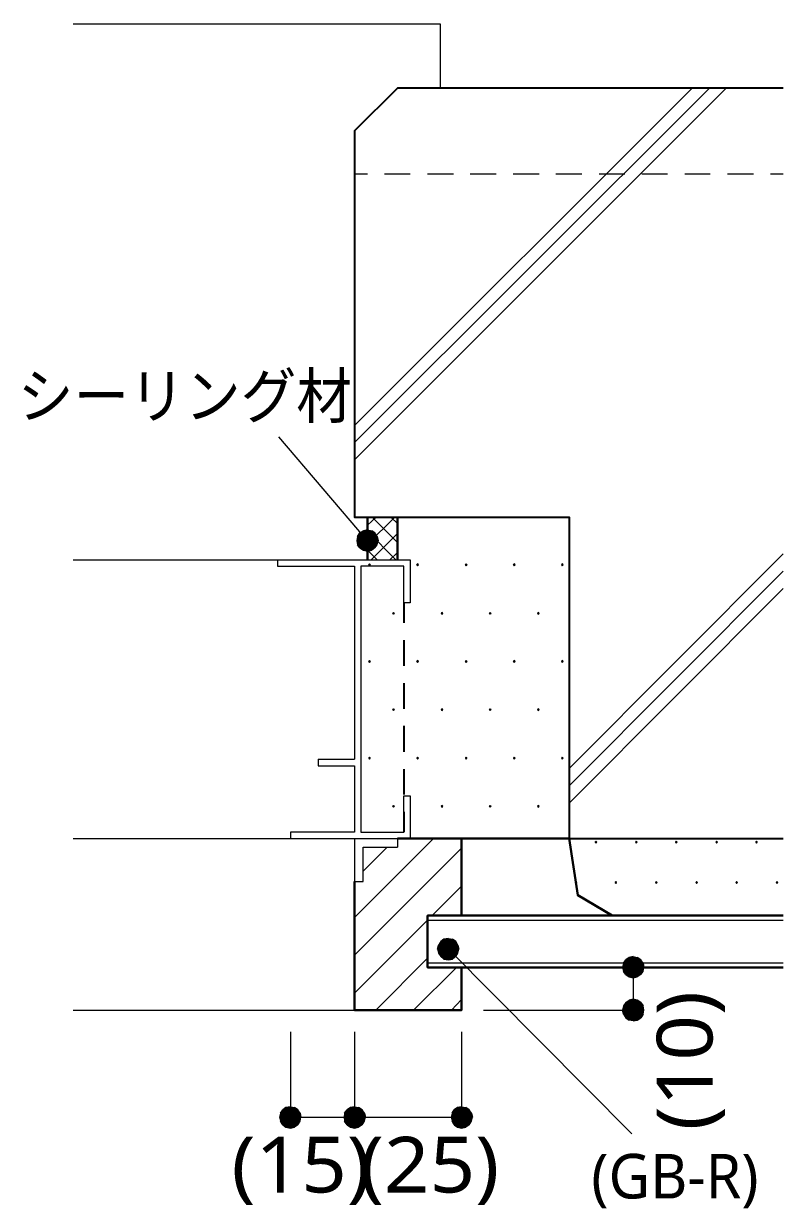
# Model space of a CAD drawing. Header units: millimetres. Extents: x 0 to 420, y 0 to 297.
# Drawn here: x 244.7 to 280.1, y 74.8 to 130 of the extents above; entities that cross this region are included whole.
import ezdxf
from ezdxf.enums import TextEntityAlignment as Align

# ---------------------------------------------------------------- set-up
doc = ezdxf.new("R2010")
doc.units = ezdxf.units.MM
doc.styles.add('kst32b', font='NotoSansJP-Variable.ttf')

msp = doc.modelspace()

# ---------------------------------------------------------------- hatches: boundary and pattern name
h = msp.add_hatch(color=7)
h.paths.add_polyline_path([(260.519, 106.384), (260.35, 106.278), (260.71, 105.918), (260.519, 106.384)])
h.paths.add_polyline_path([(260.35, 106.278), (260.71, 105.918), (260.244, 106.109), (260.35, 106.278)])
h.paths.add_polyline_path([(260.71, 105.918), (260.244, 106.109), (260.202, 105.918), (260.71, 105.918)])
h = msp.add_hatch(color=7)
h.paths.add_polyline_path([(261.048, 106.278), (260.9, 106.384), (260.71, 105.918), (261.048, 106.278)])
h.paths.add_polyline_path([(260.9, 106.384), (260.71, 105.918), (260.71, 106.426), (260.9, 106.384)])
h.paths.add_polyline_path([(260.71, 105.918), (260.71, 106.426), (260.519, 106.384), (260.71, 105.918)])
h = msp.add_hatch(color=7)
h.paths.add_polyline_path([(261.154, 105.727), (261.197, 105.918), (260.71, 105.918), (261.154, 105.727)])
h.paths.add_polyline_path([(261.197, 105.918), (260.71, 105.918), (261.154, 106.109), (261.197, 105.918)])
h.paths.add_polyline_path([(260.71, 105.918), (261.154, 106.109), (261.048, 106.278), (260.71, 105.918)])
h = msp.add_hatch(color=7)
h.paths.add_polyline_path([(260.202, 105.918), (260.244, 105.727), (260.71, 105.918), (260.202, 105.918)])
h.paths.add_polyline_path([(260.244, 105.727), (260.71, 105.918), (260.35, 105.579), (260.244, 105.727)])
h.paths.add_polyline_path([(260.71, 105.918), (260.35, 105.579), (260.519, 105.473), (260.71, 105.918)])
for points in [[(260.519, 105.473), (260.71, 105.431), (260.71, 105.918), (260.519, 105.473)], [(260.795, 104.838), (260.773, 104.817), (260.752, 104.796), (260.773, 104.775), (260.795, 104.754), (260.816, 104.775), (260.837, 104.796), (260.816, 104.817), (260.795, 104.838)], [(263.038, 104.838), (263.017, 104.817), (262.996, 104.796), (263.017, 104.775), (263.038, 104.754), (263.059, 104.775), (263.08, 104.796), (263.059, 104.817), (263.038, 104.838)], [(265.303, 104.838), (265.282, 104.817), (265.261, 104.796), (265.282, 104.775), (265.303, 104.754), (265.324, 104.775), (265.345, 104.796), (265.324, 104.817), (265.303, 104.838)], [(267.547, 104.838), (267.525, 104.817), (267.504, 104.796), (267.525, 104.775), (267.547, 104.754), (267.568, 104.775), (267.589, 104.796), (267.568, 104.817), (267.547, 104.838)], [(269.79, 104.838), (269.769, 104.817), (269.748, 104.796), (269.769, 104.775), (269.79, 104.754), (269.812, 104.775), (269.833, 104.796), (269.812, 104.817), (269.79, 104.838)], [(261.916, 102.574), (261.895, 102.552), (261.874, 102.531), (261.895, 102.51), (261.916, 102.489), (261.938, 102.51), (261.959, 102.531), (261.938, 102.552), (261.916, 102.574)], [(264.181, 102.574), (264.16, 102.552), (264.139, 102.531), (264.16, 102.51), (264.181, 102.489), (264.202, 102.51), (264.223, 102.531), (264.202, 102.552), (264.181, 102.574)], [(266.425, 102.574), (266.404, 102.552), (266.382, 102.531), (266.404, 102.51), (266.425, 102.489), (266.446, 102.51), (266.467, 102.531), (266.446, 102.552), (266.425, 102.574)], [(268.669, 102.574), (268.647, 102.552), (268.626, 102.531), (268.647, 102.51), (268.669, 102.489), (268.69, 102.51), (268.711, 102.531), (268.69, 102.552), (268.669, 102.574)], [(260.795, 100.33), (260.773, 100.309), (260.752, 100.288), (260.773, 100.266), (260.795, 100.245), (260.816, 100.266), (260.837, 100.288), (260.816, 100.309), (260.795, 100.33)], [(263.038, 100.33), (263.017, 100.309), (262.996, 100.288), (263.017, 100.266), (263.038, 100.245), (263.059, 100.266), (263.08, 100.288), (263.059, 100.309), (263.038, 100.33)], [(265.303, 100.33), (265.282, 100.309), (265.261, 100.288), (265.282, 100.266), (265.303, 100.245), (265.324, 100.266), (265.345, 100.288), (265.324, 100.309), (265.303, 100.33)], [(267.547, 100.33), (267.525, 100.309), (267.504, 100.288), (267.525, 100.266), (267.547, 100.245), (267.568, 100.266), (267.589, 100.288), (267.568, 100.309), (267.547, 100.33)], [(269.79, 100.33), (269.769, 100.309), (269.748, 100.288), (269.769, 100.266), (269.79, 100.245), (269.812, 100.266), (269.833, 100.288), (269.812, 100.309), (269.79, 100.33)], [(261.916, 98.086), (261.895, 98.065), (261.874, 98.044), (261.895, 98.023), (261.916, 98.002), (261.938, 98.023), (261.959, 98.044), (261.938, 98.065), (261.916, 98.086)], [(264.181, 98.086), (264.16, 98.065), (264.139, 98.044), (264.16, 98.023), (264.181, 98.002), (264.202, 98.023), (264.223, 98.044), (264.202, 98.065), (264.181, 98.086)], [(266.425, 98.086), (266.404, 98.065), (266.382, 98.044), (266.404, 98.023), (266.425, 98.002), (266.446, 98.023), (266.467, 98.044), (266.446, 98.065), (266.425, 98.086)], [(268.669, 98.086), (268.647, 98.065), (268.626, 98.044), (268.647, 98.023), (268.669, 98.002), (268.69, 98.023), (268.711, 98.044), (268.69, 98.065), (268.669, 98.086)], [(260.795, 95.821), (260.773, 95.8), (260.752, 95.779), (260.773, 95.758), (260.795, 95.737), (260.816, 95.758), (260.837, 95.779), (260.816, 95.8), (260.795, 95.821)], [(263.038, 95.821), (263.017, 95.8), (262.996, 95.779), (263.017, 95.758), (263.038, 95.737), (263.059, 95.758), (263.08, 95.779), (263.059, 95.8), (263.038, 95.821)], [(265.303, 95.821), (265.282, 95.8), (265.261, 95.779), (265.282, 95.758), (265.303, 95.737), (265.324, 95.758), (265.345, 95.779), (265.324, 95.8), (265.303, 95.821)], [(267.547, 95.821), (267.525, 95.8), (267.504, 95.779), (267.525, 95.758), (267.547, 95.737), (267.568, 95.758), (267.589, 95.779), (267.568, 95.8), (267.547, 95.821)], [(269.79, 95.821), (269.769, 95.8), (269.748, 95.779), (269.769, 95.758), (269.79, 95.737), (269.812, 95.758), (269.833, 95.779), (269.812, 95.8), (269.79, 95.821)], [(261.916, 93.578), (261.895, 93.557), (261.874, 93.536), (261.895, 93.514), (261.916, 93.493), (261.938, 93.514), (261.959, 93.536), (261.938, 93.557), (261.916, 93.578)], [(264.181, 93.578), (264.16, 93.557), (264.139, 93.536), (264.16, 93.514), (264.181, 93.493), (264.202, 93.514), (264.223, 93.536), (264.202, 93.557), (264.181, 93.578)], [(266.425, 93.578), (266.404, 93.557), (266.382, 93.536), (266.404, 93.514), (266.425, 93.493), (266.446, 93.514), (266.467, 93.536), (266.446, 93.557), (266.425, 93.578)], [(268.669, 93.578), (268.647, 93.557), (268.626, 93.536), (268.647, 93.514), (268.669, 93.493), (268.69, 93.514), (268.711, 93.536), (268.69, 93.557), (268.669, 93.578)], [(271.357, 91.906), (271.336, 91.884), (271.314, 91.863), (271.336, 91.842), (271.357, 91.821), (271.378, 91.842), (271.399, 91.863), (271.378, 91.884), (271.357, 91.906)], [(273.241, 91.906), (273.219, 91.884), (273.198, 91.863), (273.219, 91.842), (273.241, 91.821), (273.262, 91.842), (273.283, 91.863), (273.262, 91.884), (273.241, 91.906)], [(275.103, 91.906), (275.082, 91.884), (275.061, 91.863), (275.082, 91.842), (275.103, 91.821), (275.124, 91.842), (275.146, 91.863), (275.124, 91.884), (275.103, 91.906)], [(276.987, 91.906), (276.966, 91.884), (276.945, 91.863), (276.966, 91.842), (276.987, 91.821), (277.008, 91.842), (277.029, 91.863), (277.008, 91.884), (276.987, 91.906)], [(278.85, 91.906), (278.829, 91.884), (278.807, 91.863), (278.829, 91.842), (278.85, 91.821), (278.871, 91.842), (278.892, 91.863), (278.871, 91.884), (278.85, 91.906)], [(270.425, 90.022), (270.404, 90.001), (270.383, 89.979), (270.404, 89.958), (270.425, 89.937), (270.446, 89.958), (270.468, 89.979), (270.446, 90.001), (270.425, 90.022)], [(272.288, 90.022), (272.267, 90.001), (272.246, 89.979), (272.267, 89.958), (272.288, 89.937), (272.309, 89.958), (272.33, 89.979), (272.309, 90.001), (272.288, 90.022)], [(274.172, 90.022), (274.151, 90.001), (274.129, 89.979), (274.151, 89.958), (274.172, 89.937), (274.193, 89.958), (274.214, 89.979), (274.193, 90.001), (274.172, 90.022)], [(276.056, 90.022), (276.035, 90.001), (276.013, 89.979), (276.035, 89.958), (276.056, 89.937), (276.077, 89.958), (276.098, 89.979), (276.077, 90.001), (276.056, 90.022)], [(277.918, 90.022), (277.897, 90.001), (277.876, 89.979), (277.897, 89.958), (277.918, 89.937), (277.939, 89.958), (277.961, 89.979), (277.939, 90.001), (277.918, 90.022)], [(279.802, 90.022), (279.781, 90.001), (279.76, 89.979), (279.781, 89.958), (279.802, 89.937), (279.823, 89.958), (279.845, 89.979), (279.823, 90.001), (279.802, 90.022)], [(264.266, 87.334), (264.118, 87.228), (264.478, 86.868), (264.266, 87.334)], [(272.902, 85.577), (273.092, 85.534), (273.092, 86.021), (272.902, 85.577)], [(273.283, 84.497), (273.092, 84.54), (273.092, 84.032), (273.283, 84.497)], [(256.9, 78.571), (257.112, 78.528), (257.112, 79.036), (256.9, 78.571)], [(259.905, 78.571), (260.096, 78.528), (260.096, 79.036), (259.905, 78.571)], [(264.901, 78.571), (265.091, 78.528), (265.091, 79.036), (264.901, 78.571)]]:
    msp.add_hatch(color=7).paths.add_polyline_path(points)
h = msp.add_hatch(color=7)
h.paths.add_polyline_path([(260.71, 105.431), (260.9, 105.473), (260.71, 105.918), (260.71, 105.431)])
h.paths.add_polyline_path([(260.9, 105.473), (260.71, 105.918), (261.048, 105.579), (260.9, 105.473)])
h.paths.add_polyline_path([(260.71, 105.918), (261.048, 105.579), (261.154, 105.727), (260.71, 105.918)])
h = msp.add_hatch(color=7)
h.paths.add_polyline_path([(264.816, 87.228), (264.668, 87.334), (264.478, 86.868), (264.816, 87.228)])
h.paths.add_polyline_path([(264.668, 87.334), (264.478, 86.868), (264.478, 87.376), (264.668, 87.334)])
h.paths.add_polyline_path([(264.478, 86.868), (264.478, 87.376), (264.266, 87.334), (264.478, 86.868)])
h = msp.add_hatch(color=7)
h.paths.add_polyline_path([(264.118, 87.228), (264.012, 87.059), (264.478, 86.868), (264.118, 87.228)])
h.paths.add_polyline_path([(264.012, 87.059), (264.478, 86.868), (263.97, 86.868), (264.012, 87.059)])
h.paths.add_polyline_path([(264.478, 86.868), (263.97, 86.868), (264.012, 86.678), (264.478, 86.868)])
h = msp.add_hatch(color=7)
h.paths.add_polyline_path([(264.012, 86.678), (264.118, 86.529), (264.478, 86.868), (264.012, 86.678)])
h.paths.add_polyline_path([(264.118, 86.529), (264.478, 86.868), (264.266, 86.402), (264.118, 86.529)])
h.paths.add_polyline_path([(264.478, 86.868), (264.266, 86.402), (264.478, 86.381), (264.478, 86.868)])
h = msp.add_hatch(color=7)
h.paths.add_polyline_path([(264.922, 86.678), (264.964, 86.868), (264.478, 86.868), (264.922, 86.678)])
h.paths.add_polyline_path([(264.964, 86.868), (264.478, 86.868), (264.922, 87.059), (264.964, 86.868)])
h.paths.add_polyline_path([(264.478, 86.868), (264.922, 87.059), (264.816, 87.228), (264.478, 86.868)])
h = msp.add_hatch(color=7)
h.paths.add_polyline_path([(264.478, 86.381), (264.668, 86.402), (264.478, 86.868), (264.478, 86.381)])
h.paths.add_polyline_path([(264.668, 86.402), (264.478, 86.868), (264.816, 86.529), (264.668, 86.402)])
h.paths.add_polyline_path([(264.478, 86.868), (264.816, 86.529), (264.922, 86.678), (264.478, 86.868)])
h = msp.add_hatch(color=7)
h.paths.add_polyline_path([(272.902, 86.487), (272.754, 86.381), (273.092, 86.021), (272.902, 86.487)])
h.paths.add_polyline_path([(272.754, 86.381), (273.092, 86.021), (272.648, 86.212), (272.754, 86.381)])
h.paths.add_polyline_path([(273.092, 86.021), (272.648, 86.212), (272.605, 86.021), (273.092, 86.021)])
h = msp.add_hatch(color=7)
h.paths.add_polyline_path([(273.452, 86.381), (273.283, 86.487), (273.092, 86.021), (273.452, 86.381)])
h.paths.add_polyline_path([(273.283, 86.487), (273.092, 86.021), (273.092, 86.529), (273.283, 86.487)])
h.paths.add_polyline_path([(273.092, 86.021), (273.092, 86.529), (272.902, 86.487), (273.092, 86.021)])
h = msp.add_hatch(color=7)
h.paths.add_polyline_path([(273.558, 85.831), (273.6, 86.021), (273.092, 86.021), (273.558, 85.831)])
h.paths.add_polyline_path([(273.6, 86.021), (273.092, 86.021), (273.558, 86.212), (273.6, 86.021)])
h.paths.add_polyline_path([(273.092, 86.021), (273.558, 86.212), (273.452, 86.381), (273.092, 86.021)])
h = msp.add_hatch(color=7)
h.paths.add_polyline_path([(272.605, 86.021), (272.648, 85.831), (273.092, 86.021), (272.605, 86.021)])
h.paths.add_polyline_path([(272.648, 85.831), (273.092, 86.021), (272.754, 85.683), (272.648, 85.831)])
h.paths.add_polyline_path([(273.092, 86.021), (272.754, 85.683), (272.902, 85.577), (273.092, 86.021)])
h = msp.add_hatch(color=7)
h.paths.add_polyline_path([(273.092, 85.534), (273.283, 85.577), (273.092, 86.021), (273.092, 85.534)])
h.paths.add_polyline_path([(273.283, 85.577), (273.092, 86.021), (273.452, 85.683), (273.283, 85.577)])
h.paths.add_polyline_path([(273.092, 86.021), (273.452, 85.683), (273.558, 85.831), (273.092, 86.021)])
h = msp.add_hatch(color=7)
h.paths.add_polyline_path([(273.092, 84.54), (272.902, 84.497), (273.092, 84.032), (273.092, 84.54)])
h.paths.add_polyline_path([(272.902, 84.497), (273.092, 84.032), (272.754, 84.391), (272.902, 84.497)])
h.paths.add_polyline_path([(273.092, 84.032), (272.754, 84.391), (272.648, 84.222), (273.092, 84.032)])
h = msp.add_hatch(color=7)
h.paths.add_polyline_path([(272.648, 84.222), (272.605, 84.032), (273.092, 84.032), (272.648, 84.222)])
h.paths.add_polyline_path([(272.605, 84.032), (273.092, 84.032), (272.648, 83.841), (272.605, 84.032)])
h.paths.add_polyline_path([(273.092, 84.032), (272.648, 83.841), (272.754, 83.672), (273.092, 84.032)])
h = msp.add_hatch(color=7)
h.paths.add_polyline_path([(272.754, 83.672), (272.902, 83.566), (273.092, 84.032), (272.754, 83.672)])
h.paths.add_polyline_path([(272.902, 83.566), (273.092, 84.032), (273.092, 83.524), (272.902, 83.566)])
h.paths.add_polyline_path([(273.092, 84.032), (273.092, 83.524), (273.283, 83.566), (273.092, 84.032)])
h = msp.add_hatch(color=7)
h.paths.add_polyline_path([(273.6, 84.032), (273.558, 84.222), (273.092, 84.032), (273.6, 84.032)])
h.paths.add_polyline_path([(273.558, 84.222), (273.092, 84.032), (273.452, 84.391), (273.558, 84.222)])
h.paths.add_polyline_path([(273.092, 84.032), (273.452, 84.391), (273.283, 84.497), (273.092, 84.032)])
h = msp.add_hatch(color=7)
h.paths.add_polyline_path([(273.283, 83.566), (273.452, 83.672), (273.092, 84.032), (273.283, 83.566)])
h.paths.add_polyline_path([(273.452, 83.672), (273.092, 84.032), (273.558, 83.841), (273.452, 83.672)])
h.paths.add_polyline_path([(273.092, 84.032), (273.558, 83.841), (273.6, 84.032), (273.092, 84.032)])
h = msp.add_hatch(color=7)
h.paths.add_polyline_path([(256.9, 79.481), (256.752, 79.375), (257.112, 79.036), (256.9, 79.481)])
h.paths.add_polyline_path([(256.752, 79.375), (257.112, 79.036), (256.646, 79.227), (256.752, 79.375)])
h.paths.add_polyline_path([(257.112, 79.036), (256.646, 79.227), (256.604, 79.036), (257.112, 79.036)])
h = msp.add_hatch(color=7)
h.paths.add_polyline_path([(256.604, 79.036), (256.646, 78.846), (257.112, 79.036), (256.604, 79.036)])
h.paths.add_polyline_path([(256.646, 78.846), (257.112, 79.036), (256.752, 78.677), (256.646, 78.846)])
h.paths.add_polyline_path([(257.112, 79.036), (256.752, 78.677), (256.9, 78.571), (257.112, 79.036)])
h = msp.add_hatch(color=7)
h.paths.add_polyline_path([(257.45, 79.375), (257.302, 79.481), (257.112, 79.036), (257.45, 79.375)])
h.paths.add_polyline_path([(257.302, 79.481), (257.112, 79.036), (257.112, 79.523), (257.302, 79.481)])
h.paths.add_polyline_path([(257.112, 79.036), (257.112, 79.523), (256.9, 79.481), (257.112, 79.036)])
h = msp.add_hatch(color=7)
h.paths.add_polyline_path([(257.556, 78.846), (257.598, 79.036), (257.112, 79.036), (257.556, 78.846)])
h.paths.add_polyline_path([(257.598, 79.036), (257.112, 79.036), (257.556, 79.227), (257.598, 79.036)])
h.paths.add_polyline_path([(257.112, 79.036), (257.556, 79.227), (257.45, 79.375), (257.112, 79.036)])
h = msp.add_hatch(color=7)
h.paths.add_polyline_path([(257.112, 78.528), (257.302, 78.571), (257.112, 79.036), (257.112, 78.528)])
h.paths.add_polyline_path([(257.302, 78.571), (257.112, 79.036), (257.45, 78.677), (257.302, 78.571)])
h.paths.add_polyline_path([(257.112, 79.036), (257.45, 78.677), (257.556, 78.846), (257.112, 79.036)])
h = msp.add_hatch(color=7)
h.paths.add_polyline_path([(259.905, 79.481), (259.757, 79.375), (260.096, 79.036), (259.905, 79.481)])
h.paths.add_polyline_path([(259.757, 79.375), (260.096, 79.036), (259.63, 79.227), (259.757, 79.375)])
h.paths.add_polyline_path([(260.096, 79.036), (259.63, 79.227), (259.609, 79.036), (260.096, 79.036)])
h = msp.add_hatch(color=7)
h.paths.add_polyline_path([(259.609, 79.036), (259.63, 78.846), (260.096, 79.036), (259.609, 79.036)])
h.paths.add_polyline_path([(259.63, 78.846), (260.096, 79.036), (259.757, 78.677), (259.63, 78.846)])
h.paths.add_polyline_path([(260.096, 79.036), (259.757, 78.677), (259.905, 78.571), (260.096, 79.036)])
h = msp.add_hatch(color=7)
h.paths.add_polyline_path([(260.456, 79.375), (260.287, 79.481), (260.096, 79.036), (260.456, 79.375)])
h.paths.add_polyline_path([(260.287, 79.481), (260.096, 79.036), (260.096, 79.523), (260.287, 79.481)])
h.paths.add_polyline_path([(260.096, 79.036), (260.096, 79.523), (259.905, 79.481), (260.096, 79.036)])
h = msp.add_hatch(color=7)
h.paths.add_polyline_path([(260.562, 78.846), (260.604, 79.036), (260.096, 79.036), (260.562, 78.846)])
h.paths.add_polyline_path([(260.604, 79.036), (260.096, 79.036), (260.562, 79.227), (260.604, 79.036)])
h.paths.add_polyline_path([(260.096, 79.036), (260.562, 79.227), (260.456, 79.375), (260.096, 79.036)])
h = msp.add_hatch(color=7)
h.paths.add_polyline_path([(260.096, 78.528), (260.287, 78.571), (260.096, 79.036), (260.096, 78.528)])
h.paths.add_polyline_path([(260.287, 78.571), (260.096, 79.036), (260.456, 78.677), (260.287, 78.571)])
h.paths.add_polyline_path([(260.096, 79.036), (260.456, 78.677), (260.562, 78.846), (260.096, 79.036)])
h = msp.add_hatch(color=7)
h.paths.add_polyline_path([(264.901, 79.481), (264.753, 79.375), (265.091, 79.036), (264.901, 79.481)])
h.paths.add_polyline_path([(264.753, 79.375), (265.091, 79.036), (264.647, 79.227), (264.753, 79.375)])
h.paths.add_polyline_path([(265.091, 79.036), (264.647, 79.227), (264.604, 79.036), (265.091, 79.036)])
h = msp.add_hatch(color=7)
h.paths.add_polyline_path([(264.604, 79.036), (264.647, 78.846), (265.091, 79.036), (264.604, 79.036)])
h.paths.add_polyline_path([(264.647, 78.846), (265.091, 79.036), (264.753, 78.677), (264.647, 78.846)])
h.paths.add_polyline_path([(265.091, 79.036), (264.753, 78.677), (264.901, 78.571), (265.091, 79.036)])
h = msp.add_hatch(color=7)
h.paths.add_polyline_path([(265.451, 79.375), (265.282, 79.481), (265.091, 79.036), (265.451, 79.375)])
h.paths.add_polyline_path([(265.282, 79.481), (265.091, 79.036), (265.091, 79.523), (265.282, 79.481)])
h.paths.add_polyline_path([(265.091, 79.036), (265.091, 79.523), (264.901, 79.481), (265.091, 79.036)])
h = msp.add_hatch(color=7)
h.paths.add_polyline_path([(265.557, 78.846), (265.599, 79.036), (265.091, 79.036), (265.557, 78.846)])
h.paths.add_polyline_path([(265.599, 79.036), (265.091, 79.036), (265.557, 79.227), (265.599, 79.036)])
h.paths.add_polyline_path([(265.091, 79.036), (265.557, 79.227), (265.451, 79.375), (265.091, 79.036)])
h = msp.add_hatch(color=7)
h.paths.add_polyline_path([(265.091, 78.528), (265.282, 78.571), (265.091, 79.036), (265.091, 78.528)])
h.paths.add_polyline_path([(265.282, 78.571), (265.091, 79.036), (265.451, 78.677), (265.282, 78.571)])
h.paths.add_polyline_path([(265.091, 79.036), (265.451, 78.677), (265.557, 78.846), (265.091, 79.036)])

# ---------------------------------------------------------------- linework, layer by layer
at = {"lineweight": 13}
for points in [[(246.973, 130.027), (264.096, 130.027)], [(264.096, 130.027), (264.096, 127.021)], [(260.096, 111.294), (275.844, 127.021)], [(260.096, 110.49), (276.648, 127.021)], [(260.096, 109.686), (277.432, 127.021)], [(260.096, 123.021), (260.71, 123.021)], [(261.493, 123.021), (262.7, 123.021)], [(263.504, 123.021), (264.71, 123.021)], [(265.494, 123.021), (266.7, 123.021)], [(267.504, 123.021), (268.711, 123.021)], [(269.494, 123.021), (270.7, 123.021)], [(271.505, 123.021), (272.711, 123.021)], [(273.495, 123.021), (274.701, 123.021)], [(275.505, 123.021), (276.691, 123.021)], [(277.495, 123.021), (278.702, 123.021)], [(279.506, 123.021), (280.098, 123.021)], [(260.71, 105.918), (256.561, 110.765)], [(260.71, 106.638), (261.112, 107.019)], [(260.71, 105.749), (261.98, 107.019)], [(262.107, 105.833), (260.921, 107.019)], [(262.107, 106.722), (261.789, 107.019)], [(262.022, 105.029), (260.71, 106.362)], [(260.879, 105.029), (262.107, 106.257)], [(246.973, 105.029), (256.498, 105.029)], [(256.498, 105.029), (256.498, 104.733), (260.096, 104.733)], [(256.498, 105.029), (262.7, 105.029)], [(262.7, 105.029), (262.7, 103.018), (262.403, 103.018), (262.403, 104.733), (260.392, 104.733)], [(261.154, 105.029), (260.71, 105.473)], [(261.747, 105.029), (262.107, 105.368)], [(270.108, 95.292), (280.098, 105.304)], [(260.096, 104.733), (260.096, 95.737)], [(260.392, 104.733), (260.392, 92.329)], [(270.108, 94.488), (280.098, 104.5)], [(270.108, 93.684), (280.098, 103.696)], [(258.403, 95.737), (260.096, 95.737)], [(258.403, 95.737), (258.403, 95.419)], [(258.403, 95.419), (260.096, 95.419), (260.096, 92.329), (257.112, 92.329)], [(260.392, 92.329), (262.403, 92.329), (262.403, 94.022)], [(262.403, 94.022), (262.7, 94.022)], [(262.7, 94.022), (262.7, 92.033)], [(257.112, 92.329), (257.112, 92.033)], [(246.973, 92.033), (257.112, 92.033)], [(257.112, 92.033), (262.7, 92.033)], [(260.096, 88.35), (263.779, 92.033)], [(260.096, 92.033), (260.096, 90.022)], [(262.107, 92.033), (262.107, 91.63)], [(260.096, 86.593), (265.091, 91.588)], [(260.498, 90.509), (261.62, 91.63)], [(260.498, 90.022), (260.498, 91.63), (262.107, 91.63)], [(260.096, 90.022), (260.498, 90.022)], [(263.716, 88.434), (265.091, 89.81)], [(260.096, 84.815), (263.504, 88.223)], [(263.504, 88.223), (280.098, 88.223)], [(264.478, 86.868), (273.029, 78.253)], [(261.091, 84.032), (263.504, 86.445)], [(263.504, 86.233), (280.098, 86.233)], [(262.848, 84.032), (264.859, 86.021)], [(273.092, 86.021), (273.092, 84.032)], [(264.626, 84.032), (265.091, 84.519)], [(246.973, 84.032), (260.096, 84.032)], [(266.107, 84.032), (273.135, 84.032)], [(257.112, 83.016), (257.112, 79.036)], [(260.096, 83.016), (260.096, 78.994)], [(265.091, 83.016), (265.091, 78.994)], [(257.112, 79.036), (260.096, 79.036), (265.091, 79.036)]]:
    msp.add_lwpolyline(points, dxfattribs=at)
at = {"lineweight": 25}
for points in [[(280.098, 127.021), (262.107, 127.021), (260.096, 125.031), (260.096, 107.019), (270.108, 107.019), (270.108, 92.033), (280.098, 92.033)], [(262.403, 103.018), (262.403, 102.087)], [(262.403, 101.282), (262.403, 100.076)], [(262.403, 99.272), (262.403, 98.086)], [(262.403, 97.282), (262.403, 96.075)], [(262.403, 95.271), (262.403, 94.086)], [(262.403, 93.281), (262.403, 92.329)]]:
    msp.add_lwpolyline(points, dxfattribs=at)
at = {"lineweight": 30}
for points in [[(260.71, 107.019), (260.71, 105.029)], [(262.107, 107.019), (262.107, 105.029)], [(262.107, 92.033), (265.091, 92.033), (265.091, 88.434)], [(270.108, 92.033), (262.403, 92.033)], [(270.108, 92.033), (270.51, 89.387), (272.119, 88.434)], [(265.091, 86.021), (265.091, 84.032), (260.096, 84.032), (260.096, 90.022)], [(280.098, 86.021), (263.504, 86.021), (263.504, 88.434), (280.098, 88.434)]]:
    msp.add_lwpolyline(points, dxfattribs=at)
at = {"lineweight": 0}
for points in [[(260.71, 105.918), (260.244, 106.109), (260.202, 105.918)], [(260.35, 106.278), (260.71, 105.918), (260.244, 106.109)], [(260.519, 106.384), (260.35, 106.278), (260.71, 105.918)], [(260.71, 105.918), (260.71, 106.426), (260.519, 106.384)], [(260.9, 106.384), (260.71, 105.918), (260.71, 106.426)], [(261.048, 106.278), (260.9, 106.384), (260.71, 105.918)], [(260.71, 105.918), (261.154, 106.109), (261.048, 106.278)], [(261.197, 105.918), (260.71, 105.918), (261.154, 106.109)], [(260.202, 105.918), (260.244, 105.727), (260.71, 105.918)], [(260.244, 105.727), (260.71, 105.918), (260.35, 105.579)], [(260.71, 105.918), (260.35, 105.579), (260.519, 105.473)], [(260.519, 105.473), (260.71, 105.431), (260.71, 105.918)], [(260.71, 105.431), (260.9, 105.473), (260.71, 105.918)], [(260.9, 105.473), (260.71, 105.918), (261.048, 105.579)], [(260.71, 105.918), (261.048, 105.579), (261.154, 105.727)], [(261.154, 105.727), (261.197, 105.918), (260.71, 105.918)], [(260.795, 104.838), (260.773, 104.817), (260.752, 104.796), (260.773, 104.775), (260.795, 104.754), (260.816, 104.775), (260.837, 104.796), (260.816, 104.817)], [(263.038, 104.838), (263.017, 104.817), (262.996, 104.796), (263.017, 104.775), (263.038, 104.754), (263.059, 104.775), (263.08, 104.796), (263.059, 104.817)], [(265.303, 104.838), (265.282, 104.817), (265.261, 104.796), (265.282, 104.775), (265.303, 104.754), (265.324, 104.775), (265.345, 104.796), (265.324, 104.817)], [(267.547, 104.838), (267.525, 104.817), (267.504, 104.796), (267.525, 104.775), (267.547, 104.754), (267.568, 104.775), (267.589, 104.796), (267.568, 104.817)], [(269.79, 104.838), (269.769, 104.817), (269.748, 104.796), (269.769, 104.775), (269.79, 104.754), (269.812, 104.775), (269.833, 104.796), (269.812, 104.817)], [(261.916, 102.574), (261.895, 102.552), (261.874, 102.531), (261.895, 102.51), (261.916, 102.489), (261.938, 102.51), (261.959, 102.531), (261.938, 102.552)], [(264.181, 102.574), (264.16, 102.552), (264.139, 102.531), (264.16, 102.51), (264.181, 102.489), (264.202, 102.51), (264.223, 102.531), (264.202, 102.552)], [(266.425, 102.574), (266.404, 102.552), (266.382, 102.531), (266.404, 102.51), (266.425, 102.489), (266.446, 102.51), (266.467, 102.531), (266.446, 102.552)], [(268.669, 102.574), (268.647, 102.552), (268.626, 102.531), (268.647, 102.51), (268.669, 102.489), (268.69, 102.51), (268.711, 102.531), (268.69, 102.552)], [(260.795, 100.33), (260.773, 100.309), (260.752, 100.288), (260.773, 100.266), (260.795, 100.245), (260.816, 100.266), (260.837, 100.288), (260.816, 100.309)], [(263.038, 100.33), (263.017, 100.309), (262.996, 100.288), (263.017, 100.266), (263.038, 100.245), (263.059, 100.266), (263.08, 100.288), (263.059, 100.309)], [(265.303, 100.33), (265.282, 100.309), (265.261, 100.288), (265.282, 100.266), (265.303, 100.245), (265.324, 100.266), (265.345, 100.288), (265.324, 100.309)], [(267.547, 100.33), (267.525, 100.309), (267.504, 100.288), (267.525, 100.266), (267.547, 100.245), (267.568, 100.266), (267.589, 100.288), (267.568, 100.309)], [(269.79, 100.33), (269.769, 100.309), (269.748, 100.288), (269.769, 100.266), (269.79, 100.245), (269.812, 100.266), (269.833, 100.288), (269.812, 100.309)], [(261.916, 98.086), (261.895, 98.065), (261.874, 98.044), (261.895, 98.023), (261.916, 98.002), (261.938, 98.023), (261.959, 98.044), (261.938, 98.065)], [(264.181, 98.086), (264.16, 98.065), (264.139, 98.044), (264.16, 98.023), (264.181, 98.002), (264.202, 98.023), (264.223, 98.044), (264.202, 98.065)], [(266.425, 98.086), (266.404, 98.065), (266.382, 98.044), (266.404, 98.023), (266.425, 98.002), (266.446, 98.023), (266.467, 98.044), (266.446, 98.065)], [(268.669, 98.086), (268.647, 98.065), (268.626, 98.044), (268.647, 98.023), (268.669, 98.002), (268.69, 98.023), (268.711, 98.044), (268.69, 98.065)], [(260.795, 95.821), (260.773, 95.8), (260.752, 95.779), (260.773, 95.758), (260.795, 95.737), (260.816, 95.758), (260.837, 95.779), (260.816, 95.8)], [(263.038, 95.821), (263.017, 95.8), (262.996, 95.779), (263.017, 95.758), (263.038, 95.737), (263.059, 95.758), (263.08, 95.779), (263.059, 95.8)], [(265.303, 95.821), (265.282, 95.8), (265.261, 95.779), (265.282, 95.758), (265.303, 95.737), (265.324, 95.758), (265.345, 95.779), (265.324, 95.8)], [(267.547, 95.821), (267.525, 95.8), (267.504, 95.779), (267.525, 95.758), (267.547, 95.737), (267.568, 95.758), (267.589, 95.779), (267.568, 95.8)], [(269.79, 95.821), (269.769, 95.8), (269.748, 95.779), (269.769, 95.758), (269.79, 95.737), (269.812, 95.758), (269.833, 95.779), (269.812, 95.8)], [(261.916, 93.578), (261.895, 93.557), (261.874, 93.536), (261.895, 93.514), (261.916, 93.493), (261.938, 93.514), (261.959, 93.536), (261.938, 93.557)], [(264.181, 93.578), (264.16, 93.557), (264.139, 93.536), (264.16, 93.514), (264.181, 93.493), (264.202, 93.514), (264.223, 93.536), (264.202, 93.557)], [(266.425, 93.578), (266.404, 93.557), (266.382, 93.536), (266.404, 93.514), (266.425, 93.493), (266.446, 93.514), (266.467, 93.536), (266.446, 93.557)], [(268.669, 93.578), (268.647, 93.557), (268.626, 93.536), (268.647, 93.514), (268.669, 93.493), (268.69, 93.514), (268.711, 93.536), (268.69, 93.557)], [(271.357, 91.906), (271.336, 91.884), (271.314, 91.863), (271.336, 91.842), (271.357, 91.821), (271.378, 91.842), (271.399, 91.863), (271.378, 91.884)], [(273.241, 91.906), (273.219, 91.884), (273.198, 91.863), (273.219, 91.842), (273.241, 91.821), (273.262, 91.842), (273.283, 91.863), (273.262, 91.884)], [(275.103, 91.906), (275.082, 91.884), (275.061, 91.863), (275.082, 91.842), (275.103, 91.821), (275.124, 91.842), (275.146, 91.863), (275.124, 91.884)], [(276.987, 91.906), (276.966, 91.884), (276.945, 91.863), (276.966, 91.842), (276.987, 91.821), (277.008, 91.842), (277.029, 91.863), (277.008, 91.884)], [(278.85, 91.906), (278.829, 91.884), (278.807, 91.863), (278.829, 91.842), (278.85, 91.821), (278.871, 91.842), (278.892, 91.863), (278.871, 91.884)], [(270.425, 90.022), (270.404, 90.001), (270.383, 89.979), (270.404, 89.958), (270.425, 89.937), (270.446, 89.958), (270.468, 89.979), (270.446, 90.001)], [(272.288, 90.022), (272.267, 90.001), (272.246, 89.979), (272.267, 89.958), (272.288, 89.937), (272.309, 89.958), (272.33, 89.979), (272.309, 90.001)], [(274.172, 90.022), (274.151, 90.001), (274.129, 89.979), (274.151, 89.958), (274.172, 89.937), (274.193, 89.958), (274.214, 89.979), (274.193, 90.001)], [(276.056, 90.022), (276.035, 90.001), (276.013, 89.979), (276.035, 89.958), (276.056, 89.937), (276.077, 89.958), (276.098, 89.979), (276.077, 90.001)], [(277.918, 90.022), (277.897, 90.001), (277.876, 89.979), (277.897, 89.958), (277.918, 89.937), (277.939, 89.958), (277.961, 89.979), (277.939, 90.001)], [(279.802, 90.022), (279.781, 90.001), (279.76, 89.979), (279.781, 89.958), (279.802, 89.937), (279.823, 89.958), (279.845, 89.979), (279.823, 90.001)], [(264.266, 87.334), (264.118, 87.228), (264.478, 86.868)], [(264.478, 86.868), (264.478, 87.376), (264.266, 87.334)], [(264.668, 87.334), (264.478, 86.868), (264.478, 87.376)], [(264.816, 87.228), (264.668, 87.334), (264.478, 86.868)], [(264.012, 87.059), (264.478, 86.868), (263.97, 86.868)], [(264.478, 86.868), (263.97, 86.868), (264.012, 86.678)], [(264.118, 87.228), (264.012, 87.059), (264.478, 86.868)], [(264.012, 86.678), (264.118, 86.529), (264.478, 86.868)], [(264.118, 86.529), (264.478, 86.868), (264.266, 86.402)], [(264.478, 86.868), (264.266, 86.402), (264.478, 86.381)], [(264.478, 86.868), (264.922, 87.059), (264.816, 87.228)], [(264.964, 86.868), (264.478, 86.868), (264.922, 87.059)], [(264.478, 86.381), (264.668, 86.402), (264.478, 86.868)], [(264.668, 86.402), (264.478, 86.868), (264.816, 86.529)], [(264.478, 86.868), (264.816, 86.529), (264.922, 86.678)], [(264.922, 86.678), (264.964, 86.868), (264.478, 86.868)], [(273.092, 86.021), (272.648, 86.212), (272.605, 86.021)], [(272.754, 86.381), (273.092, 86.021), (272.648, 86.212)], [(272.902, 86.487), (272.754, 86.381), (273.092, 86.021)], [(273.092, 86.021), (273.092, 86.529), (272.902, 86.487)], [(273.283, 86.487), (273.092, 86.021), (273.092, 86.529)], [(273.452, 86.381), (273.283, 86.487), (273.092, 86.021)], [(273.092, 86.021), (273.558, 86.212), (273.452, 86.381)], [(273.6, 86.021), (273.092, 86.021), (273.558, 86.212)], [(272.605, 86.021), (272.648, 85.831), (273.092, 86.021)], [(272.648, 85.831), (273.092, 86.021), (272.754, 85.683)], [(273.092, 86.021), (272.754, 85.683), (272.902, 85.577)], [(272.902, 85.577), (273.092, 85.534), (273.092, 86.021)], [(273.092, 85.534), (273.283, 85.577), (273.092, 86.021)], [(273.283, 85.577), (273.092, 86.021), (273.452, 85.683)], [(273.092, 86.021), (273.452, 85.683), (273.558, 85.831)], [(273.558, 85.831), (273.6, 86.021), (273.092, 86.021)], [(273.092, 84.54), (272.902, 84.497), (273.092, 84.032)], [(273.283, 84.497), (273.092, 84.54), (273.092, 84.032)], [(272.648, 84.222), (272.605, 84.032), (273.092, 84.032)], [(272.605, 84.032), (273.092, 84.032), (272.648, 83.841)], [(273.092, 84.032), (272.754, 84.391), (272.648, 84.222)], [(273.092, 84.032), (272.648, 83.841), (272.754, 83.672)], [(272.902, 84.497), (273.092, 84.032), (272.754, 84.391)], [(272.754, 83.672), (272.902, 83.566), (273.092, 84.032)], [(272.902, 83.566), (273.092, 84.032), (273.092, 83.524)], [(273.092, 84.032), (273.452, 84.391), (273.283, 84.497)], [(273.558, 84.222), (273.092, 84.032), (273.452, 84.391)], [(273.6, 84.032), (273.558, 84.222), (273.092, 84.032)], [(273.092, 84.032), (273.092, 83.524), (273.283, 83.566)], [(273.283, 83.566), (273.452, 83.672), (273.092, 84.032)], [(273.452, 83.672), (273.092, 84.032), (273.558, 83.841)], [(273.092, 84.032), (273.558, 83.841), (273.6, 84.032)], [(257.112, 79.036), (256.646, 79.227), (256.604, 79.036)], [(256.604, 79.036), (256.646, 78.846), (257.112, 79.036)], [(256.752, 79.375), (257.112, 79.036), (256.646, 79.227)], [(256.646, 78.846), (257.112, 79.036), (256.752, 78.677)], [(256.9, 79.481), (256.752, 79.375), (257.112, 79.036)], [(257.112, 79.036), (256.752, 78.677), (256.9, 78.571)], [(257.112, 79.036), (257.112, 79.523), (256.9, 79.481)], [(256.9, 78.571), (257.112, 78.528), (257.112, 79.036)], [(257.302, 79.481), (257.112, 79.036), (257.112, 79.523)], [(257.45, 79.375), (257.302, 79.481), (257.112, 79.036)], [(257.112, 79.036), (257.556, 79.227), (257.45, 79.375)], [(257.598, 79.036), (257.112, 79.036), (257.556, 79.227)], [(257.112, 78.528), (257.302, 78.571), (257.112, 79.036)], [(257.302, 78.571), (257.112, 79.036), (257.45, 78.677)], [(257.112, 79.036), (257.45, 78.677), (257.556, 78.846)], [(257.556, 78.846), (257.598, 79.036), (257.112, 79.036)], [(260.096, 79.036), (259.63, 79.227), (259.609, 79.036)], [(259.609, 79.036), (259.63, 78.846), (260.096, 79.036)], [(259.757, 79.375), (260.096, 79.036), (259.63, 79.227)], [(259.63, 78.846), (260.096, 79.036), (259.757, 78.677)], [(259.905, 79.481), (259.757, 79.375), (260.096, 79.036)], [(260.096, 79.036), (259.757, 78.677), (259.905, 78.571)], [(260.096, 79.036), (260.096, 79.523), (259.905, 79.481)], [(259.905, 78.571), (260.096, 78.528), (260.096, 79.036)], [(260.287, 79.481), (260.096, 79.036), (260.096, 79.523)], [(260.456, 79.375), (260.287, 79.481), (260.096, 79.036)], [(260.096, 79.036), (260.562, 79.227), (260.456, 79.375)], [(260.604, 79.036), (260.096, 79.036), (260.562, 79.227)], [(260.096, 78.528), (260.287, 78.571), (260.096, 79.036)], [(260.287, 78.571), (260.096, 79.036), (260.456, 78.677)], [(260.096, 79.036), (260.456, 78.677), (260.562, 78.846)], [(260.562, 78.846), (260.604, 79.036), (260.096, 79.036)], [(265.091, 79.036), (264.647, 79.227), (264.604, 79.036)], [(264.604, 79.036), (264.647, 78.846), (265.091, 79.036)], [(264.753, 79.375), (265.091, 79.036), (264.647, 79.227)], [(264.647, 78.846), (265.091, 79.036), (264.753, 78.677)], [(264.901, 79.481), (264.753, 79.375), (265.091, 79.036)], [(265.091, 79.036), (264.753, 78.677), (264.901, 78.571)], [(265.091, 79.036), (265.091, 79.523), (264.901, 79.481)], [(264.901, 78.571), (265.091, 78.528), (265.091, 79.036)], [(265.282, 79.481), (265.091, 79.036), (265.091, 79.523)], [(265.451, 79.375), (265.282, 79.481), (265.091, 79.036)], [(265.091, 79.036), (265.557, 79.227), (265.451, 79.375)], [(265.599, 79.036), (265.091, 79.036), (265.557, 79.227)], [(265.091, 78.528), (265.282, 78.571), (265.091, 79.036)], [(265.282, 78.571), (265.091, 79.036), (265.451, 78.677)], [(265.091, 79.036), (265.451, 78.677), (265.557, 78.846)], [(265.557, 78.846), (265.599, 79.036), (265.091, 79.036)]]:
    msp.add_lwpolyline(points, close=True, dxfattribs=at)

# ---------------------------------------------------------------- texts
at = {"style": 'kst32b'}
for s, height, p, p2 in [('シーリング材', 2.0791, (244.39, 111.633), (259.984, 111.633)), ('(10)', 2.5989, (276.796, 78.422), (276.796, 84.92)), ('(15)', 2.5989, (254.36, 75.523), (260.857, 75.523)), ('(25)', 2.5989, (260.35, 75.523), (266.847, 75.523)), ('(GB-R)', 2.0791, (271.145, 75.247), (278.942, 75.247))]:
    msp.add_text(s, height=height, dxfattribs=at).set_placement(p, p2, align=Align.FIT)

doc.saveas('drawing.dxf')
